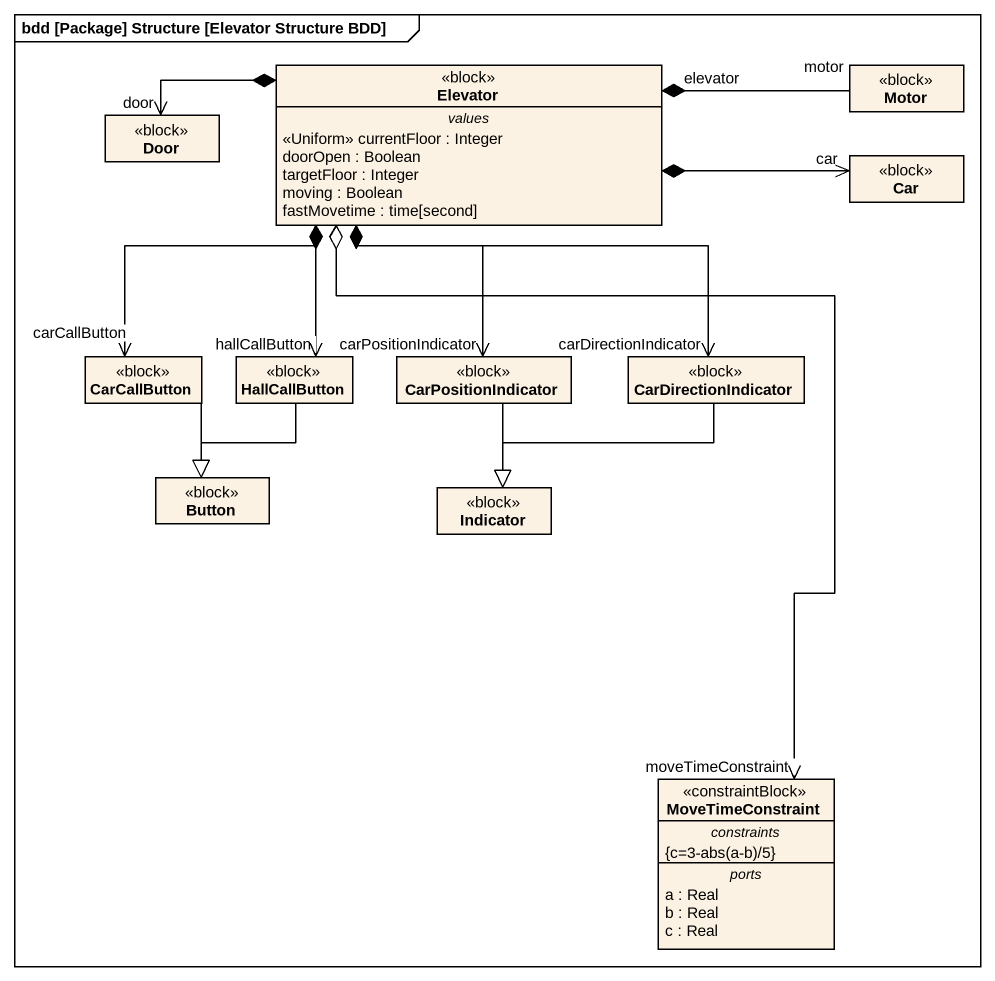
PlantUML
@startuml
mainframe bdd [Package] Structure [Elevator Structure BDD]
hide circle
hide empty members
class Door <<block>>
class Elevator <<block>> {
  -- values --
  <<Uniform>> currentFloor : Integer
  doorOpen : Boolean
  targetFloor : Integer
  moving : Boolean
  fastMovetime : time[second]
}
class Motor <<block>>
class Car <<block>>
class CarCallButton <<block>>
class HallCallButton <<block>>
class CarPositionIndicator <<block>>
class CarDirectionIndicator <<block>>
class Button <<block>>
class Indicator <<block>>
class MoveTimeConstraint <<constraintBlock>> {
  -- constraints --
  {field} {c=3-abs(a-b)/5}
  -- ports --
  a : Real
  b : Real
  c : Real
}
Elevator *-left-> "door" Door
Elevator "elevator" *-right- "motor" Motor
Elevator *-right-> "car" Car
Elevator *--> "carCallButton" CarCallButton
Elevator *--> "hallCallButton" HallCallButton
Elevator *--> "carPositionIndicator" CarPositionIndicator
Elevator *--> "carDirectionIndicator" CarDirectionIndicator
Elevator o--> "moveTimeConstraint" MoveTimeConstraint
CarCallButton --|> Button
HallCallButton --|> Button
CarPositionIndicator --|> Indicator
CarDirectionIndicator -left-|> Indicator
@enduml
